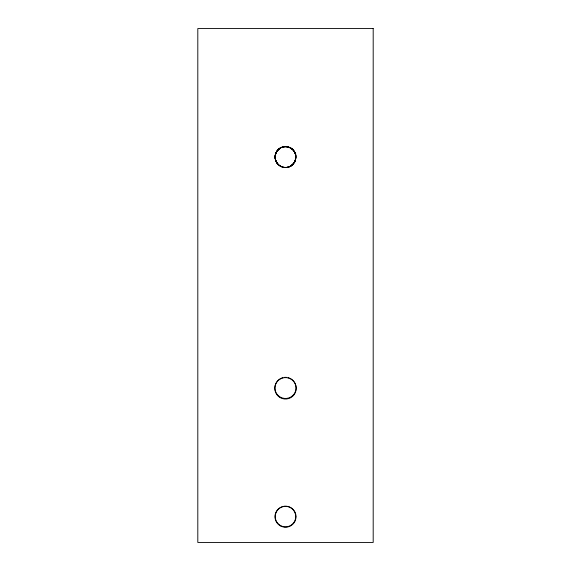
<?xml version="1.0" encoding="UTF-8"?>
<svg xmlns="http://www.w3.org/2000/svg" width="571" height="571" viewBox="0 0 571 571"><rect width="100%" height="100%" fill="white"/><g stroke="black" fill="none" stroke-linecap="round" stroke-linejoin="round"><path stroke-width="0.86" d="M295.478 159.759C292.231 168.552 298.44 154.334 294.443 151.85C298.505 158.381 293.223 167.781 285.5 167.524M295.564 154.363C293.829 146.983 283.466 143.942 278.163 149.666C275.622 152.321 274.594 156.197 275.479 159.766C275.365 161.222 280.111 166.953 276.856 162.835M275.393 159.766L276.514 162.292A10.464 10.371 -90 0 1 285.5 146.597A10.464 10.371 -90 0 1 294.479 162.292L290.682 166.118L292.802 164.427A10.421 10.328 -90 0 1 275.522 159.759C274.637 157.375 275.129 154.063 276.514 151.829M276.856 151.286L280.311 148.003M290.682 148.003L292.894 149.666L294.522 151.85M292.83 149.666L292.894 149.666A10.464 10.464 0 0 0 278.776 149.045A10.464 10.464 0 0 0 276.928 163.063A10.464 10.464 0 0 0 290.732 166.118M292.894 164.455L292.83 164.455A10.421 10.328 -90 0 0 288.169 146.997A10.421 10.328 -90 0 0 275.522 159.759M288.234 377.695A10.578 10.578 0 0 1 294.158 393.976A10.578 10.578 0 0 1 276.835 393.976A10.578 10.578 0 0 1 282.759 377.695M284.115 377.424A10.578 10.578 0 0 1 286.878 377.424M294.479 162.292A10.464 10.371 -90 0 1 276.514 162.292M373.191 28.55L197.809 28.55L197.809 542.45L373.191 542.45L373.191 28.55M280.354 525.52A10.285 10.285 0 0 0 295.785 516.612A10.285 10.285 0 0 0 280.354 507.705A10.285 10.285 0 0 0 280.354 525.52M280.233 525.798A10.528 10.528 0 0 0 296.021 516.684A10.528 10.528 0 0 0 280.233 507.569A10.528 10.528 0 0 0 280.233 525.798M280.14 397.602A10.721 10.721 0 0 0 296.221 388.316A10.721 10.721 0 0 0 280.14 379.037A10.721 10.721 0 0 0 280.14 397.602"/></g></svg>
